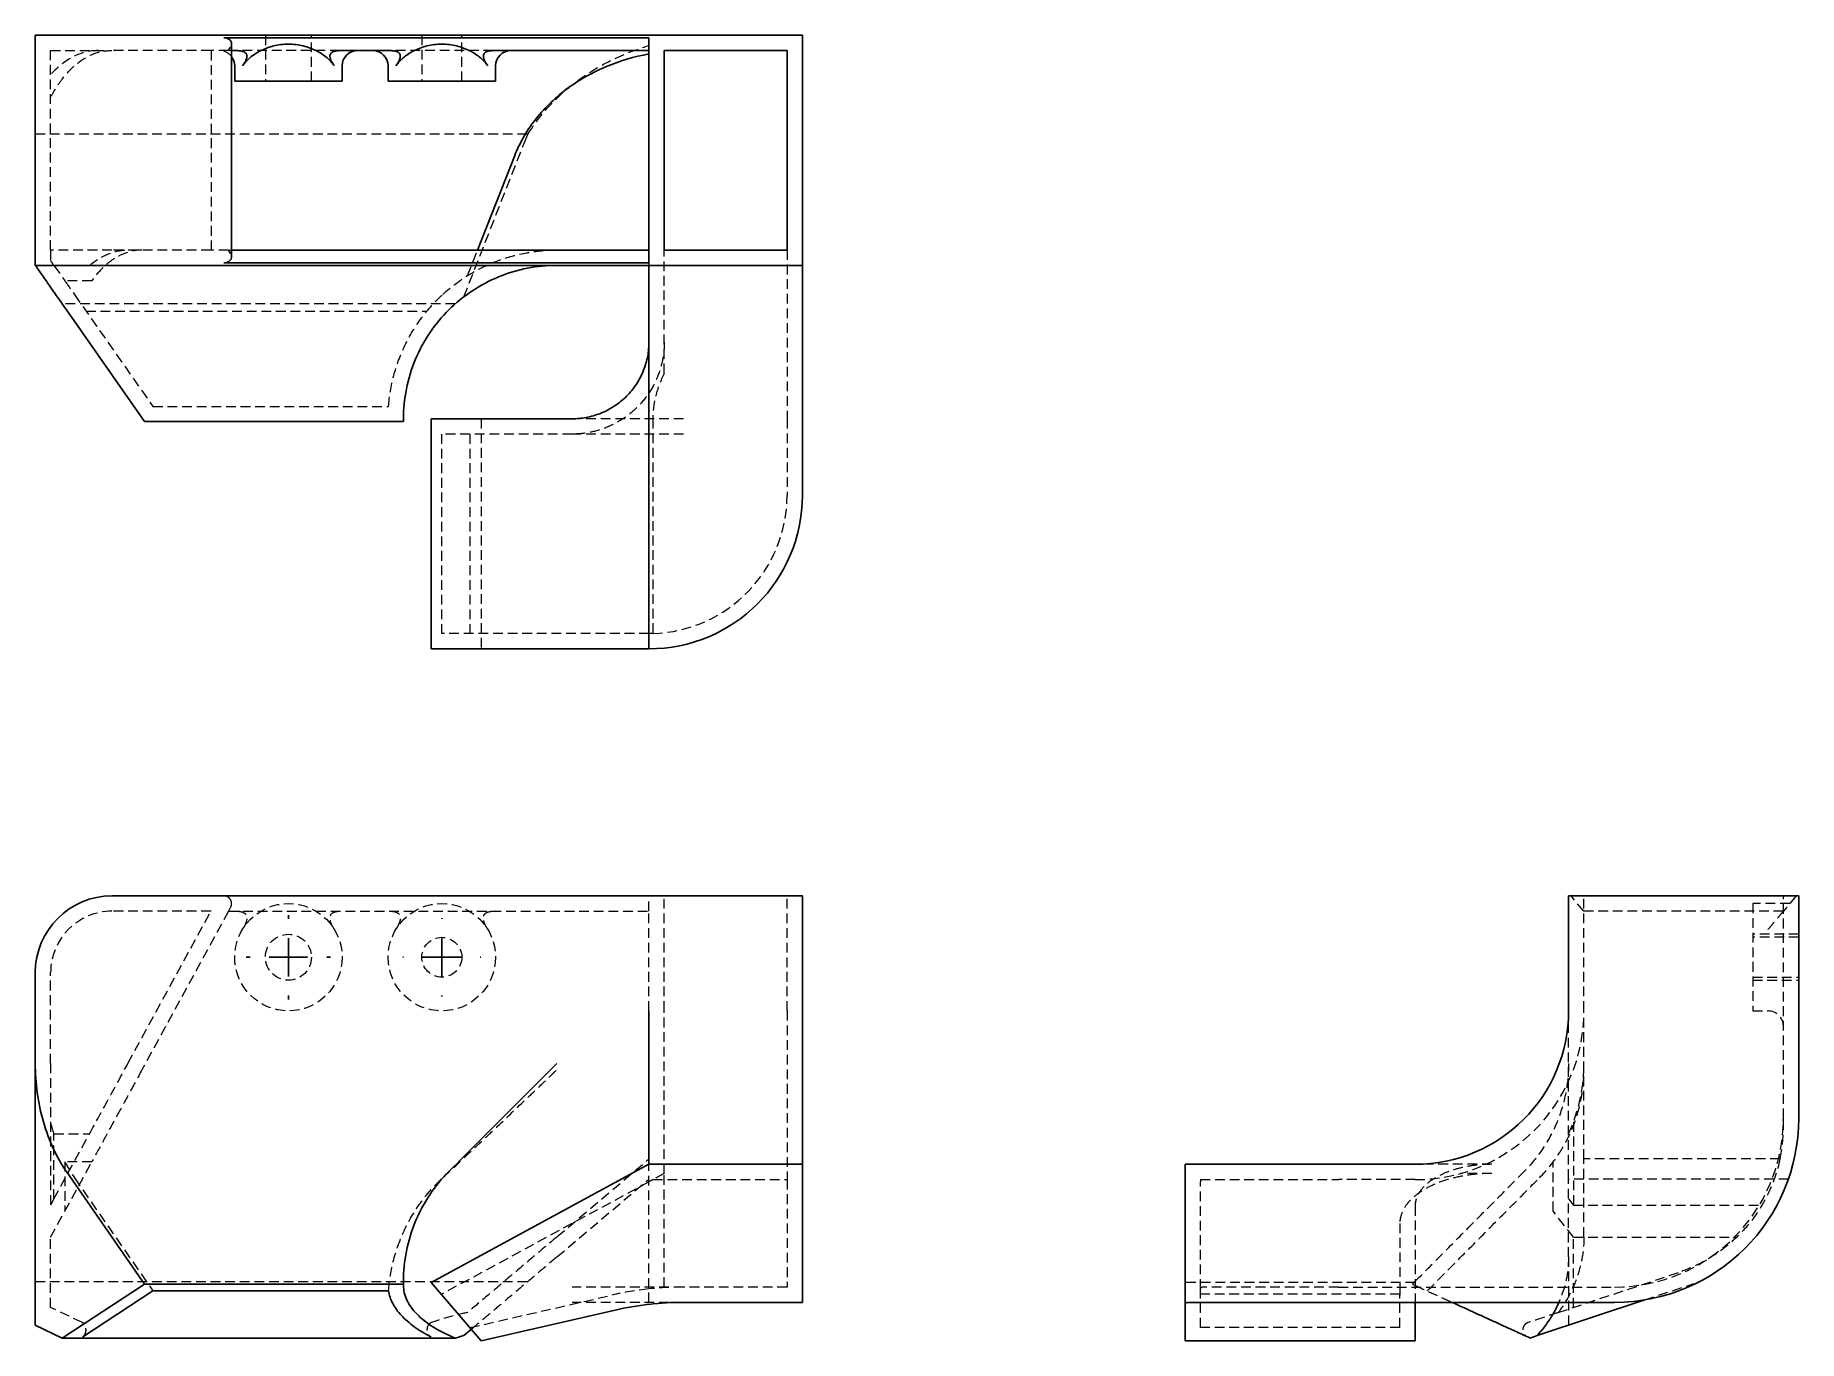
# Model space of a CAD drawing. Header units: millimetres. Extents: x 33 to 263, y 28 to 198.
import ezdxf

# ---------------------------------------------------------------- set-up
doc = ezdxf.new("R2010")
doc.units = ezdxf.units.MM
doc.linetypes.add('HIDDEN', pattern=[1.905, 1.27, -0.635])
doc.layers.add('10', color=7, linetype='Continuous')

# ---------------------------------------------------------------- blocks, each defined once
blk = doc.blocks.new('SW_CENTERMARKSYMBOL_0')
at = {"layer": '10', "color": 0}
for p, q in [((0, 5), (0, 5.1)), ((0, 0), (0, 2.5)), ((-5, 0), (-5.1, 0)), ((0, 0), (-2.5, 0)), ((0, 0), (0, -2.5)), ((0, 0), (2.5, 0)), ((5, 0), (5.1, 0)), ((0, -5), (0, -5.1))]:
    blk.add_line(p, q, dxfattribs=at)
blk = doc.blocks.new('SW_CENTERMARKSYMBOL_1')
at = {"layer": '10', "color": 0}
for p, q in [((0, 5), (0, 5.5)), ((0, 0), (0, 2.5)), ((-5, 0), (-5.5, 0)), ((0, 0), (-2.5, 0)), ((0, 0), (0, -2.5)), ((0, 0), (2.5, 0)), ((5, 0), (5.5, 0)), ((0, -5), (0, -5.5))]:
    blk.add_line(p, q, dxfattribs=at)

msp = doc.modelspace()

# ---------------------------------------------------------------- linework, layer by layer
at = {"color": 7, "linetype": 'Continuous', "lineweight": 25}
for p, q in [((33, 167.88), (33, 197.88)), ((33, 197.88), (43, 197.88)), ((133, 197.88), (43, 197.88)), ((133, 167.88), (133, 197.88)), ((57.59, 197.56), (113, 197.56)), ((58.59, 169.04), (58.59, 196.72)), ((59.29, 195.88), (58.59, 195.88)), ((79.29, 195.88), (72.71, 195.88)), ((113, 195.88), (92.71, 195.88)), ((113, 168.2), (113, 197.56)), ((131, 195.88), (115, 195.88)), ((115, 195.88), (115, 169.88)), ((131, 169.88), (131, 195.88)), ((59, 193.88), (59, 191.88)), ((73, 191.88), (73, 193.88)), ((79, 193.88), (79, 191.88)), ((93, 191.88), (93, 193.88)), ((59, 191.88), (73, 191.88)), ((79, 191.88), (93, 191.88)), ((90.66, 169.88), (95.5, 182.2)), ((43, 167.88), (33, 167.88)), ((133, 167.88), (43, 167.88)), ((113, 168.2), (57.59, 168.2)), ((58.59, 169.88), (113, 169.88)), ((113, 147.88), (113, 167.88)), ((115, 169.88), (131, 169.88)), ((133, 167.88), (133, 147.88)), ((37.06, 162.09), (47.26, 147.52)), ((47.26, 147.52), (81, 147.52)), ((81, 147.88), (81, 147.52)), ((84.63, 147.88), (84.63, 117.88)), ((103, 147.88), (84.63, 147.88)), ((113, 147.88), (113, 117.88)), ((133, 147.88), (133, 137.88)), ((113, 117.88), (84.63, 117.88)), ((133, 85.67), (43, 85.67)), ((133, 70.67), (133, 85.67)), ((232.88, 70.67), (232.88, 85.67)), ((232.88, 85.67), (262.88, 85.67)), ((262.88, 56.67), (262.88, 85.67)), ((33, 63.82), (33, 75.67)), ((113, 50.67), (113, 70.67)), ((133, 70.67), (133, 50.67)), ((33, 63.82), (33, 29.69)), ((113, 50.67), (84.63, 35.28)), ((113, 50.67), (133, 50.67)), ((133, 50.67), (133, 32.67)), ((182.88, 32.41), (182.88, 50.67)), ((182.88, 50.67), (202.88, 50.67)), ((212.88, 50.67), (202.88, 50.67)), ((37.06, 49.74), (47.26, 35.04)), ((36.52, 28.02), (47.26, 35.04)), ((47.26, 35.04), (81, 35.04)), ((81, 35.41), (81, 35.04)), ((81, 35.04), (81, 34.88)), ((84.63, 35.28), (91.12, 27.67)), ((39.21, 28.18), (48.34, 34.16)), ((48.34, 34.16), (79.06, 34.16)), ((133, 32.67), (117.51, 32.67)), ((182.88, 31.66), (182.88, 32.41)), ((202.88, 32.67), (183.4, 32.67)), ((202.88, 32.67), (238.88, 32.67)), ((212.88, 32.67), (212.88, 31.66)), ((228.78, 28.33), (242.81, 32.99)), ((91.12, 27.67), (108.6, 31.66)), ((182.88, 27.67), (182.88, 31.66)), ((212.88, 27.67), (212.88, 31.66)), ((36.52, 28.02), (33, 29.69)), ((87.75, 28.02), (36.52, 28.02)), ((89.85, 29.16), (88.87, 28.33)), ((212.88, 27.67), (182.88, 27.67))]:
    msp.add_line(p, q, dxfattribs=at)
at = {"color": 7, "linetype": 'HIDDEN', "lineweight": 18}
for p, q in [((63, 197.88), (63, 191.88)), ((69, 191.88), (69, 197.88)), ((83.4, 197.88), (83.4, 191.88)), ((88.6, 191.88), (88.6, 197.88)), ((35, 169.88), (35, 195.88)), ((35, 195.88), (43, 195.88)), ((55.91, 195.88), (43, 195.88)), ((55.91, 195.88), (55.91, 169.88)), ((58.19, 195.88), (55.91, 195.88)), ((58.19, 195.88), (58.47, 196.32)), ((58.59, 195.88), (58.19, 195.88)), ((72.71, 195.88), (59.29, 195.88)), ((92.71, 195.88), (79.29, 195.88)), ((33, 185.02), (97.24, 185.02)), ((88.87, 163.78), (96.89, 184.2)), ((43, 169.88), (35, 169.88)), ((35, 169.88), (35, 168.51)), ((35.47, 167.84), (36.84, 165.88)), ((55.91, 169.88), (43, 169.88)), ((58.19, 169.88), (55.91, 169.88)), ((58.47, 169.44), (58.19, 169.88)), ((58.19, 169.88), (58.59, 169.88)), ((89.35, 166.54), (90.66, 169.88)), ((113, 168.2), (113, 167.88)), ((115, 153.8), (115, 169.88)), ((131, 169.88), (131, 147.88)), ((40.37, 165.88), (36.84, 165.88)), ((38.1, 164.09), (48.34, 149.46)), ((87.75, 162.86), (36.52, 162.86)), ((39.61, 161.92), (84.06, 161.92)), ((48.34, 149.46), (79.06, 149.46)), ((91.12, 147.88), (91.12, 117.88)), ((117.51, 147.88), (103, 147.88)), ((113.51, 147.88), (113.51, 119.89)), ((131, 147.88), (131, 137.88)), ((103, 145.88), (85.96, 145.88)), ((85.96, 145.88), (85.96, 119.88)), ((89.66, 145.88), (89.66, 119.88)), ((117.51, 145.88), (103, 145.88)), ((113, 119.88), (85.96, 119.88)), ((113, 83.67), (113, 85.67)), ((115, 70.67), (115, 85.67)), ((131, 70.67), (131, 85.67)), ((234.88, 83.67), (233.2, 85.67)), ((234.88, 70.67), (234.88, 85.67)), ((260.88, 56.67), (260.88, 85.67)), ((262.56, 85.67), (260.88, 83.67)), ((55.91, 83.67), (43, 83.67)), ((45.08, 63.82), (55.91, 83.67)), ((58.19, 83.67), (46.91, 63)), ((58.47, 84.19), (58.19, 83.67)), ((58.19, 83.67), (113, 83.67)), ((113, 70.67), (113, 83.67)), ((260.88, 83.67), (234.88, 83.67)), ((256.88, 84.67), (256.88, 70.67)), ((261.72, 84.67), (256.88, 84.67)), ((262.88, 80.67), (256.88, 80.67)), ((262.88, 80.27), (256.88, 80.27)), ((35, 63.82), (35, 75.67)), ((256.88, 75.07), (262.88, 75.07)), ((256.88, 74.67), (262.88, 74.67)), ((115, 49.48), (115, 70.67)), ((131, 70.67), (131, 48.67)), ((232.88, 48.75), (232.88, 70.67)), ((234.88, 51.37), (234.88, 70.67)), ((256.88, 70.67), (258.88, 70.67)), ((35, 63.82), (35, 56.18)), ((35, 56.18), (35, 45.34)), ((233.51, 56.18), (233.51, 45.34)), ((260.88, 55.54), (260.88, 56.67)), ((35.44, 46.15), (35.44, 54.66)), ((35.44, 46.15), (40.08, 54.66)), ((35.44, 54.66), (40.08, 54.66)), ((36.84, 44.54), (40.37, 51)), ((40.37, 51), (36.84, 51)), ((36.84, 51), (36.84, 44.54)), ((101, 41.21), (113, 51.37)), ((113, 32.67), (113, 50.67)), ((222.88, 50.67), (212.88, 50.67)), ((230.88, 44.54), (230.88, 51)), ((260.44, 51.37), (234.88, 51.37)), ((234.88, 41.21), (234.88, 51.37)), ((38.1, 48.92), (48.34, 34.16)), ((113, 48.39), (85.96, 33.72)), ((101, 38.59), (113, 48.75)), ((113.51, 48.67), (131, 48.67)), ((115, 34.67), (115, 49.48)), ((131, 48.67), (131, 34.67)), ((184.88, 34.43), (184.88, 48.39)), ((184.89, 48.67), (202.88, 48.67)), ((212.88, 48.67), (202.88, 48.67)), ((222.88, 49.48), (218.8, 49.48)), ((261.54, 48.75), (232.88, 48.75)), ((232.88, 38.59), (232.88, 48.75)), ((35.44, 46.15), (35, 45.34)), ((232.88, 46.15), (233.51, 45.34)), ((35, 41.16), (36.84, 44.54)), ((212.88, 45.24), (212.88, 32.67)), ((233.51, 41.16), (230.88, 44.54)), ((233.51, 45.34), (257.74, 45.34)), ((210.88, 42.97), (210.88, 34.67)), ((35, 32.01), (35, 41.16)), ((233.51, 41.16), (254.79, 41.16)), ((233.51, 32.01), (233.51, 41.16)), ((232.88, 38.59), (232.88, 29.69)), ((33, 35.41), (97.24, 35.41)), ((117.51, 34.67), (103, 34.67)), ((131, 34.67), (117.51, 34.67)), ((212.88, 35.28), (182.88, 35.28)), ((202.88, 34.67), (185.46, 34.67)), ((202.88, 34.67), (238.88, 34.67)), ((210.88, 34.67), (210.88, 33.61)), ((212.88, 35.41), (212.52, 35.04)), ((212.52, 35.04), (212.88, 34.88)), ((231.54, 31.35), (247.2, 36.56)), ((242.81, 32.99), (249.2, 35.12)), ((89.66, 29.38), (108.15, 33.61)), ((117.51, 32.67), (103, 32.67)), ((184.88, 33.61), (184.88, 34.43)), ((210.88, 33.72), (184.88, 33.72)), ((184.88, 29.38), (184.88, 33.61)), ((210.88, 29.38), (210.88, 33.61)), ((39.14, 30.04), (35, 32.01)), ((210.88, 29.38), (184.88, 29.38))]:
    msp.add_line(p, q, dxfattribs=at)
for centre, radius in [((66, 77.67), 7), ((86, 77.67), 7), ((66, 77.67), 3), ((86, 77.67), 2.6)]:
    msp.add_circle(centre, radius, dxfattribs=at)
for centre, radius, start, end in [((57, 193.88), 2, 37.1728, 90), ((113, 137.88), 18, 271.6162, 0), ((43, 75.67), 8, 90, 180), ((212.88, 70.67), 22, 270, 0), ((258.88, 68.67), 2, 0, 90), ((238.88, 56.67), 22, 270, 0), ((240.88, 55.54), 20, 347.9653, 0), ((117.51, -7.33), 42, 96.171, 102.8795)]:
    msp.add_arc(centre, radius, start, end, dxfattribs=at)
at = {"color": 7, "linetype": 'Continuous', "lineweight": 25}
for centre, radius, start, end in [((75, 193.88), 2, 90, 180), ((77, 193.88), 2, 0, 90), ((95, 193.88), 2, 90, 180), ((57, 193.88), 2, 0, 37.1728), ((113, 137.88), 20, 270, 0), ((43, 75.67), 10, 90, 180), ((212.88, 70.67), 20, 270, 0), ((238.88, 56.67), 24, 270, 0), ((117.51, -7.33), 40, 96.4808, 102.8795)]:
    msp.add_arc(centre, radius, start, end, dxfattribs=at)
at = {"color": 7, "linetype": 'HIDDEN', "lineweight": 18}
for points, knots in [([(41.18, 195.88), (40.11, 195.88), (39.02, 195.62), (36.92, 194.55), (35.92, 193.75), (35, 192.74)], [0, 0, 0, 0, 0.5, 0.5, 1, 1, 1, 1]), ([(35, 189.79), (35.49, 190.72), (36.05, 191.59), (37.25, 193.11), (37.9, 193.77), (39.26, 194.82), (39.97, 195.23), (41.41, 195.75), (42.13, 195.88), (42.84, 195.88)], [0, 0, 0, 0, 0.25, 0.25, 0.5, 0.5, 0.75, 0.75, 1, 1, 1, 1]), ([(97.24, 185.02), (98.05, 186.32), (99.01, 187.58), (101.22, 189.95), (102.47, 191.05), (105.19, 193.04), (106.66, 193.93), (109.75, 195.43), (111.36, 196.05), (113, 196.54)], [0, 0, 0, 0, 0.25, 0.25, 0.5, 0.5, 0.75, 0.75, 1, 1, 1, 1]), ([(40.08, 167.88), (40.86, 168.53), (41.68, 169.04), (43.37, 169.71), (44.23, 169.88), (45.08, 169.88)], [0, 0, 0, 0, 0.5, 0.5, 1, 1, 1, 1]), ([(46.91, 169.88), (46.34, 169.88), (45.76, 169.8), (44.6, 169.46), (44.02, 169.2), (42.9, 168.51), (42.36, 168.09), (41.32, 167.09), (40.83, 166.51), (40.37, 165.88)], [0, 0, 0, 0, 0.25, 0.25, 0.5, 0.5, 0.75, 0.75, 1, 1, 1, 1]), ([(86.12, 164.09), (87.23, 165.1), (88.38, 165.96), (90.17, 167.04), (90.78, 167.38), (92.01, 167.97), (92.64, 168.24), (94.54, 168.96), (95.81, 169.3), (97.75, 169.65), (98.39, 169.74), (99.37, 169.82), (99.69, 169.85), (100.18, 169.87), (100.35, 169.87), (100.67, 169.88), (100.84, 169.88), (101, 169.88)], [0, 0, 0, 0, 0.25, 0.25, 0.375, 0.375, 0.5, 0.5, 0.75, 0.75, 0.875, 0.875, 0.9375, 0.9375, 0.96875, 0.96875, 1, 1, 1, 1]), ([(79.06, 149.46), (79.15, 150.81), (79.38, 152.17), (80.09, 154.86), (80.58, 156.18), (81.8, 158.71), (82.53, 159.92), (84.19, 162.15), (85.12, 163.17), (86.12, 164.09)], [0, 0, 0, 0, 0.25, 0.25, 0.5, 0.5, 0.75, 0.75, 1, 1, 1, 1]), ([(115, 157.88), (115, 157.18), (114.94, 156.44), (114.66, 154.96), (114.45, 154.2), (113.87, 152.73), (113.49, 152), (112.6, 150.63), (112.07, 149.98), (110.9, 148.81), (110.25, 148.29), (108.88, 147.39), (108.16, 147.02), (106.68, 146.43), (105.93, 146.22), (104.44, 145.95), (103.71, 145.88), (103, 145.88)], [0, 0, 0, 0, 0.125, 0.125, 0.25, 0.25, 0.375, 0.375, 0.5, 0.5, 0.625, 0.625, 0.75, 0.75, 0.875, 0.875, 1, 1, 1, 1]), ([(115, 153.8), (114.51, 152.84), (114.13, 151.86), (113.63, 149.88), (113.51, 148.88), (113.51, 147.88)], [0, 0, 0, 0, 0.5, 0.5, 1, 1, 1, 1]), ([(58.59, 84.67), (58.59, 84.79), (58.57, 84.91), (58.47, 85.16), (58.4, 85.28), (58.2, 85.47), (58.08, 85.55), (57.84, 85.65), (57.71, 85.67), (57.59, 85.67)], [0, 0, 0, 0, 0.25, 0.25, 0.5, 0.5, 0.75, 0.75, 1, 1, 1, 1]), ([(59.29, 83.67), (59.46, 83.67), (59.63, 83.66), (59.96, 83.59), (60.11, 83.53), (60.37, 83.37), (60.47, 83.26), (60.55, 83.07), (60.57, 83.01), (60.59, 82.88), (60.59, 82.82), (60.58, 82.62), (60.56, 82.49), (60.48, 82.25), (60.44, 82.12), (60.28, 81.76), (60.15, 81.52), (60.01, 81.29)], [0, 0, 0, 0, 0.125, 0.125, 0.25, 0.25, 0.375, 0.375, 0.4375, 0.4375, 0.5, 0.5, 0.625, 0.625, 0.75, 0.75, 1, 1, 1, 1]), ([(71.99, 81.29), (71.85, 81.52), (71.72, 81.76), (71.56, 82.12), (71.52, 82.24), (71.44, 82.49), (71.42, 82.62), (71.4, 82.88), (71.42, 83.01), (71.53, 83.25), (71.63, 83.36), (71.89, 83.53), (72.05, 83.59), (72.37, 83.66), (72.54, 83.67), (72.71, 83.67)], [0, 0, 0, 0, 0.25, 0.25, 0.375, 0.375, 0.5, 0.5, 0.625, 0.625, 0.75, 0.75, 0.875, 0.875, 1, 1, 1, 1]), ([(79.29, 83.67), (79.46, 83.67), (79.63, 83.66), (79.96, 83.59), (80.11, 83.53), (80.37, 83.37), (80.47, 83.26), (80.55, 83.07), (80.57, 83.01), (80.59, 82.88), (80.59, 82.82), (80.58, 82.62), (80.56, 82.49), (80.48, 82.25), (80.44, 82.12), (80.28, 81.76), (80.15, 81.52), (80.01, 81.29)], [0, 0, 0, 0, 0.125, 0.125, 0.25, 0.25, 0.375, 0.375, 0.4375, 0.4375, 0.5, 0.5, 0.625, 0.625, 0.75, 0.75, 1, 1, 1, 1]), ([(91.99, 81.29), (91.85, 81.52), (91.72, 81.76), (91.56, 82.12), (91.52, 82.24), (91.44, 82.49), (91.42, 82.62), (91.4, 82.88), (91.42, 83.01), (91.53, 83.25), (91.63, 83.36), (91.89, 83.53), (92.05, 83.59), (92.37, 83.66), (92.54, 83.67), (92.71, 83.67)], [0, 0, 0, 0, 0.25, 0.25, 0.375, 0.375, 0.5, 0.5, 0.625, 0.625, 0.75, 0.75, 0.875, 0.875, 1, 1, 1, 1]), ([(258.88, 81.29), (259.08, 81.52), (259.28, 81.76), (259.58, 82.12), (259.68, 82.24), (259.9, 82.49), (260, 82.62), (260.22, 82.88), (260.33, 83.01), (260.53, 83.25), (260.63, 83.36), (260.77, 83.53), (260.81, 83.59), (260.87, 83.66), (260.88, 83.67), (260.88, 83.67)], [0, 0, 0, 0, 0.25, 0.25, 0.375, 0.375, 0.5, 0.5, 0.625, 0.625, 0.75, 0.75, 0.875, 0.875, 1, 1, 1, 1]), ([(40.08, 54.66), (40.86, 56.08), (41.68, 57.59), (43.37, 60.68), (44.23, 62.26), (45.08, 63.82)], [0, 0, 0, 0, 0.5, 0.5, 1, 1, 1, 1]), ([(46.91, 63), (46.34, 61.94), (45.76, 60.88), (44.6, 58.75), (44.02, 57.7), (42.9, 55.65), (42.36, 54.65), (41.32, 52.75), (40.83, 51.84), (40.37, 51)], [0, 0, 0, 0, 0.25, 0.25, 0.5, 0.5, 0.75, 0.75, 1, 1, 1, 1]), ([(86.12, 48.92), (87.23, 49.94), (88.38, 51.02), (90.17, 52.71), (90.78, 53.28), (92.01, 54.45), (92.64, 55.04), (94.54, 56.84), (95.81, 58.06), (97.75, 59.9), (98.39, 60.51), (99.37, 61.44), (99.69, 61.75), (100.18, 62.22), (100.35, 62.38), (100.67, 62.69), (100.84, 62.84), (101, 63)], [0, 0, 0, 0, 0.25, 0.25, 0.375, 0.375, 0.5, 0.5, 0.75, 0.75, 0.875, 0.875, 0.9375, 0.9375, 0.96875, 0.96875, 1, 1, 1, 1]), ([(232.88, 63.82), (232.88, 62.55), (232.76, 61.26), (232.26, 58.7), (231.88, 57.43), (230.88, 54.99), (230.25, 53.82), (228.8, 51.65), (227.98, 50.64), (227.09, 49.74)], [0, 0, 0, 0, 0.25, 0.25, 0.5, 0.5, 0.75, 0.75, 1, 1, 1, 1]), ([(229.09, 48.92), (230.1, 49.94), (230.96, 51.02), (232.04, 52.71), (232.38, 53.28), (232.97, 54.45), (233.24, 55.04), (233.96, 56.84), (234.3, 58.06), (234.65, 59.9), (234.74, 60.51), (234.82, 61.44), (234.85, 61.75), (234.87, 62.22), (234.87, 62.38), (234.88, 62.69), (234.88, 62.84), (234.88, 63)], [0, 0, 0, 0, 0.25, 0.25, 0.375, 0.375, 0.5, 0.5, 0.75, 0.75, 0.875, 0.875, 0.9375, 0.9375, 0.96875, 0.96875, 1, 1, 1, 1]), ([(232.88, 54.66), (233.53, 56.08), (234.04, 57.59), (234.71, 60.68), (234.88, 62.26), (234.88, 63.82)], [0, 0, 0, 0, 0.5, 0.5, 1, 1, 1, 1]), ([(222.88, 50.67), (222.29, 50.67), (221.68, 50.64), (220.44, 50.52), (219.82, 50.42), (218.59, 50.16), (217.98, 49.99), (216.84, 49.58), (216.3, 49.34), (215.32, 48.82), (214.89, 48.52), (214.14, 47.9), (213.83, 47.57), (213.34, 46.91), (213.16, 46.57), (212.93, 45.89), (212.88, 45.56), (212.88, 45.24)], [0, 0, 0, 0, 0.125, 0.125, 0.25, 0.25, 0.375, 0.375, 0.5, 0.5, 0.625, 0.625, 0.75, 0.75, 0.875, 0.875, 1, 1, 1, 1]), ([(260.44, 51.37), (260.1, 49.75), (259.54, 48.12), (257.97, 45), (256.97, 43.52), (255.2, 41.54), (254.56, 40.92), (253.22, 39.77), (252.52, 39.24), (251.06, 38.29), (250.3, 37.87), (248.76, 37.13), (247.98, 36.82), (247.2, 36.56)], [0, 0, 0, 0, 0.25, 0.25, 0.5, 0.5, 0.625, 0.625, 0.75, 0.75, 0.875, 0.875, 1, 1, 1, 1]), ([(79.06, 34.16), (79.15, 35.52), (79.38, 36.9), (80.09, 39.61), (80.58, 40.94), (81.8, 43.5), (82.53, 44.71), (84.19, 46.96), (85.12, 48), (86.12, 48.92)], [0, 0, 0, 0, 0.25, 0.25, 0.5, 0.5, 0.75, 0.75, 1, 1, 1, 1]), ([(115, 49.48), (114.51, 49.21), (114.13, 49.01), (113.63, 48.74), (113.51, 48.67), (113.51, 48.67)], [0, 0, 0, 0, 0.5, 0.5, 1, 1, 1, 1]), ([(222.88, 49.48), (222.18, 49.48), (221.44, 49.45), (219.96, 49.3), (219.2, 49.18), (217.73, 48.86), (217, 48.66), (215.63, 48.17), (214.98, 47.89), (213.81, 47.25), (213.29, 46.9), (212.39, 46.16), (212.02, 45.77), (211.43, 44.96), (211.22, 44.56), (210.95, 43.75), (210.88, 43.35), (210.88, 42.97)], [0, 0, 0, 0, 0.125, 0.125, 0.25, 0.25, 0.375, 0.375, 0.5, 0.5, 0.625, 0.625, 0.75, 0.75, 0.875, 0.875, 1, 1, 1, 1]), ([(212.88, 35.41), (214.16, 36.7), (215.47, 38.02), (218.06, 40.64), (219.35, 41.93), (221.81, 44.42), (222.99, 45.61), (225.18, 47.81), (226.18, 48.83), (227.09, 49.74)], [0, 0, 0, 0, 0.25, 0.25, 0.5, 0.5, 0.75, 0.75, 1, 1, 1, 1]), ([(214.46, 34.16), (215.81, 35.52), (217.17, 36.9), (219.86, 39.61), (221.18, 40.94), (223.71, 43.5), (224.92, 44.71), (227.15, 46.96), (228.17, 48), (229.09, 48.92)], [0, 0, 0, 0, 0.25, 0.25, 0.5, 0.5, 0.75, 0.75, 1, 1, 1, 1]), ([(101, 41.21), (99.99, 40.36), (98.97, 39.49), (96.94, 37.78), (95.93, 36.92), (93.95, 35.25), (92.98, 34.42), (91.11, 32.84), (90.2, 32.08), (89.35, 31.35)], [0, 0, 0, 0, 0.25, 0.25, 0.5, 0.5, 0.75, 0.75, 1, 1, 1, 1]), ([(234.88, 41.21), (234.88, 40.36), (234.81, 39.49), (234.53, 37.78), (234.31, 36.92), (233.75, 35.25), (233.39, 34.42), (232.56, 32.84), (232.08, 32.08), (231.54, 31.35)], [0, 0, 0, 0, 0.25, 0.25, 0.5, 0.5, 0.75, 0.75, 1, 1, 1, 1]), ([(101, 38.59), (100.2, 37.91), (98.59, 36.55), (96.19, 34.52), (94.02, 32.69), (92.1, 31.06), (90.76, 29.93), (90.04, 29.32), (89.85, 29.16)], [0, 0, 0, 0, 0.208358, 0.418048, 0.626251, 0.787041, 0.944033, 1, 1, 1, 1]), ([(232.88, 38.59), (232.85, 37.91), (232.79, 36.55), (232.37, 34.56), (231.86, 33.29), (231.61, 32.67)], [0, 0, 0, 0, 0.339777, 0.681728, 1, 1, 1, 1]), ([(212.88, 34.88), (213.66, 34.52), (215.22, 33.81), (216.83, 33.07), (217.65, 32.7), (217.7, 32.67)], [0, 0, 0, 0, 0.478184, 0.96396, 1, 1, 1, 1]), ([(39.21, 28.18), (39.26, 28.22), (39.31, 28.26), (39.41, 28.37), (39.45, 28.44), (39.54, 28.61), (39.57, 28.71), (39.61, 28.92), (39.62, 29.03), (39.61, 29.26), (39.59, 29.37), (39.54, 29.58), (39.49, 29.67), (39.4, 29.82), (39.35, 29.88), (39.24, 29.98), (39.19, 30.02), (39.14, 30.04)], [0, 0, 0, 0, 0.125, 0.125, 0.25, 0.25, 0.375, 0.375, 0.5, 0.5, 0.625, 0.625, 0.75, 0.75, 0.875, 0.875, 1, 1, 1, 1]), ([(84.65, 30.04), (84.58, 30.01), (84.51, 29.98), (84.38, 29.88), (84.31, 29.82), (84.21, 29.67), (84.16, 29.58), (84.09, 29.38), (84.07, 29.28), (84.05, 29.05), (84.06, 28.94), (84.11, 28.73), (84.15, 28.63), (84.29, 28.37), (84.42, 28.26), (84.56, 28.18)], [0, 0, 0, 0, 0.125, 0.125, 0.25, 0.25, 0.375, 0.375, 0.5, 0.5, 0.625, 0.625, 0.75, 0.75, 1, 1, 1, 1]), ([(89.35, 31.35), (88.48, 31.17), (87.65, 30.97), (86.07, 30.53), (85.33, 30.29), (84.65, 30.04)], [0, 0, 0, 0, 0.5, 0.5, 1, 1, 1, 1]), ([(227.6, 30.04), (227.52, 30.01), (227.44, 29.98), (227.29, 29.88), (227.22, 29.82), (227.09, 29.67), (227.04, 29.58), (226.96, 29.38), (226.93, 29.28), (226.91, 29.05), (226.92, 28.94), (226.98, 28.73), (227.03, 28.63), (227.19, 28.37), (227.34, 28.26), (227.5, 28.18)], [0, 0, 0, 0, 0.125, 0.125, 0.25, 0.25, 0.375, 0.375, 0.5, 0.5, 0.625, 0.625, 0.75, 0.75, 1, 1, 1, 1]), ([(231.54, 31.35), (231, 31.17), (230.4, 30.97), (229.08, 30.53), (228.36, 30.29), (227.6, 30.04)], [0, 0, 0, 0, 0.5, 0.5, 1, 1, 1, 1])]:
    msp.add_open_spline(points, degree=3, knots=knots, dxfattribs=at)
at = {"color": 7, "linetype": 'Continuous', "lineweight": 25}
for points, knots in [([(57.59, 197.56), (57.71, 197.56), (57.84, 197.54), (58.08, 197.46), (58.2, 197.4), (58.4, 197.23), (58.47, 197.13), (58.57, 196.93), (58.59, 196.82), (58.59, 196.72)], [0, 0, 0, 0, 0.25, 0.25, 0.5, 0.5, 0.75, 0.75, 1, 1, 1, 1]), ([(59.29, 195.88), (59.46, 195.88), (59.63, 195.87), (59.96, 195.81), (60.11, 195.77), (60.37, 195.63), (60.47, 195.54), (60.55, 195.38), (60.57, 195.33), (60.59, 195.22), (60.59, 195.17), (60.58, 195), (60.56, 194.9), (60.48, 194.69), (60.44, 194.58), (60.28, 194.28), (60.15, 194.08), (60.01, 193.88)], [0, 0, 0, 0, 0.125, 0.125, 0.25, 0.25, 0.375, 0.375, 0.4375, 0.4375, 0.5, 0.5, 0.625, 0.625, 0.75, 0.75, 1, 1, 1, 1]), ([(71.99, 193.88), (71.74, 194.24), (71.42, 194.6), (70.64, 195.27), (70.18, 195.59), (69.14, 196.12), (68.56, 196.34), (67.32, 196.64), (66.66, 196.72), (65.34, 196.72), (64.68, 196.64), (63.44, 196.34), (62.86, 196.12), (61.82, 195.59), (61.36, 195.27), (60.58, 194.6), (60.26, 194.24), (60.01, 193.88)], [0, 0, 0, 0, 0.125, 0.125, 0.25, 0.25, 0.375, 0.375, 0.5, 0.5, 0.625, 0.625, 0.75, 0.75, 0.875, 0.875, 1, 1, 1, 1]), ([(71.99, 193.88), (71.85, 194.08), (71.72, 194.28), (71.56, 194.58), (71.52, 194.68), (71.44, 194.9), (71.42, 195), (71.4, 195.22), (71.42, 195.33), (71.53, 195.53), (71.63, 195.63), (71.89, 195.77), (72.05, 195.81), (72.37, 195.87), (72.54, 195.88), (72.71, 195.88)], [0, 0, 0, 0, 0.25, 0.25, 0.375, 0.375, 0.5, 0.5, 0.625, 0.625, 0.75, 0.75, 0.875, 0.875, 1, 1, 1, 1]), ([(79.29, 195.88), (79.46, 195.88), (79.63, 195.87), (79.96, 195.81), (80.11, 195.77), (80.37, 195.63), (80.47, 195.54), (80.55, 195.38), (80.57, 195.33), (80.59, 195.22), (80.59, 195.17), (80.58, 195), (80.56, 194.9), (80.48, 194.69), (80.44, 194.58), (80.28, 194.28), (80.15, 194.08), (80.01, 193.88)], [0, 0, 0, 0, 0.125, 0.125, 0.25, 0.25, 0.375, 0.375, 0.4375, 0.4375, 0.5, 0.5, 0.625, 0.625, 0.75, 0.75, 1, 1, 1, 1]), ([(91.99, 193.88), (91.74, 194.24), (91.42, 194.6), (90.64, 195.27), (90.18, 195.59), (89.14, 196.12), (88.56, 196.34), (87.32, 196.64), (86.66, 196.72), (85.34, 196.72), (84.68, 196.64), (83.44, 196.34), (82.86, 196.12), (81.82, 195.59), (81.36, 195.27), (80.58, 194.6), (80.26, 194.24), (80.01, 193.88)], [0, 0, 0, 0, 0.125, 0.125, 0.25, 0.25, 0.375, 0.375, 0.5, 0.5, 0.625, 0.625, 0.75, 0.75, 0.875, 0.875, 1, 1, 1, 1]), ([(91.99, 193.88), (91.85, 194.08), (91.72, 194.28), (91.56, 194.58), (91.52, 194.68), (91.44, 194.9), (91.42, 195), (91.4, 195.22), (91.42, 195.33), (91.53, 195.53), (91.63, 195.63), (91.89, 195.77), (92.05, 195.81), (92.37, 195.87), (92.54, 195.88), (92.71, 195.88)], [0, 0, 0, 0, 0.25, 0.25, 0.375, 0.375, 0.5, 0.5, 0.625, 0.625, 0.75, 0.75, 0.875, 0.875, 1, 1, 1, 1]), ([(113, 195.44), (111.09, 195.1), (109.16, 194.54), (105.48, 192.97), (103.73, 191.97), (101.39, 190.2), (100.65, 189.56), (99.3, 188.22), (98.67, 187.52), (97.55, 186.06), (97.05, 185.3), (96.18, 183.76), (95.81, 182.98), (95.5, 182.2)], [0, 0, 0, 0, 0.25, 0.25, 0.5, 0.5, 0.625, 0.625, 0.75, 0.75, 0.875, 0.875, 1, 1, 1, 1]), ([(37.06, 162.09), (36.43, 162.98), (35.86, 163.8), (34.84, 165.25), (34.41, 165.88), (33.7, 166.88), (33.44, 167.26), (33.09, 167.76), (33, 167.88), (33, 167.88)], [0, 0, 0, 0, 0.25, 0.25, 0.5, 0.5, 0.75, 0.75, 1, 1, 1, 1]), ([(58.59, 169.04), (58.59, 168.94), (58.57, 168.84), (58.47, 168.63), (58.4, 168.53), (58.2, 168.37), (58.08, 168.3), (57.84, 168.22), (57.71, 168.2), (57.59, 168.2)], [0, 0, 0, 0, 0.25, 0.25, 0.5, 0.5, 0.75, 0.75, 1, 1, 1, 1]), ([(101, 167.88), (99.73, 167.88), (98.44, 167.76), (95.88, 167.26), (94.61, 166.88), (92.17, 165.88), (91, 165.25), (88.83, 163.8), (87.82, 162.98), (86.92, 162.09)], [0, 0, 0, 0, 0.25, 0.25, 0.5, 0.5, 0.75, 0.75, 1, 1, 1, 1]), ([(81, 147.88), (81, 149.16), (81.12, 150.47), (81.64, 153.06), (82.03, 154.35), (83.05, 156.81), (83.69, 157.99), (85.17, 160.18), (86.01, 161.18), (86.92, 162.09)], [0, 0, 0, 0, 0.25, 0.25, 0.5, 0.5, 0.75, 0.75, 1, 1, 1, 1]), ([(113, 157.88), (113, 157.29), (112.95, 156.68), (112.72, 155.44), (112.54, 154.82), (112.05, 153.59), (111.74, 152.98), (111, 151.84), (110.56, 151.3), (109.58, 150.32), (109.04, 149.89), (107.9, 149.14), (107.3, 148.83), (106.07, 148.34), (105.44, 148.16), (104.2, 147.93), (103.59, 147.88), (103, 147.88)], [0, 0, 0, 0, 0.125, 0.125, 0.25, 0.25, 0.375, 0.375, 0.5, 0.5, 0.625, 0.625, 0.75, 0.75, 0.875, 0.875, 1, 1, 1, 1]), ([(37.06, 49.74), (36.43, 50.64), (35.86, 51.65), (34.84, 53.82), (34.41, 54.99), (33.7, 57.43), (33.44, 58.7), (33.09, 61.26), (33, 62.55), (33, 63.82)], [0, 0, 0, 0, 0.25, 0.25, 0.5, 0.5, 0.75, 0.75, 1, 1, 1, 1]), ([(101, 63.82), (99.73, 62.55), (98.44, 61.26), (95.88, 58.7), (94.61, 57.43), (92.17, 54.99), (91, 53.82), (88.83, 51.65), (87.82, 50.64), (86.92, 49.74)], [0, 0, 0, 0, 0.25, 0.25, 0.5, 0.5, 0.75, 0.75, 1, 1, 1, 1]), ([(81, 35.41), (81, 36.7), (81.12, 38.02), (81.64, 40.64), (82.03, 41.93), (83.05, 44.42), (83.69, 45.61), (85.17, 47.81), (86.01, 48.83), (86.92, 49.74)], [0, 0, 0, 0, 0.25, 0.25, 0.5, 0.5, 0.75, 0.75, 1, 1, 1, 1]), ([(81, 34.88), (81, 34.25), (81.14, 33.61), (81.73, 32.34), (82.18, 31.71), (83.35, 30.52), (84.08, 29.95), (85.77, 28.91), (86.72, 28.43), (87.75, 28.02)], [0, 0, 0, 0, 0.25, 0.25, 0.5, 0.5, 0.75, 0.75, 1, 1, 1, 1]), ([(79.06, 34.16), (79.14, 33.62), (79.32, 33.07), (79.88, 32), (80.26, 31.47), (81.2, 30.45), (81.77, 29.96), (83.05, 29.02), (83.78, 28.59), (84.56, 28.18)], [0, 0, 0, 0, 0.25, 0.25, 0.5, 0.5, 0.75, 0.75, 1, 1, 1, 1]), ([(217.7, 32.67), (218.41, 32.34), (219.89, 31.67), (222.07, 30.67), (224.19, 29.7), (226.16, 28.8), (227.3, 28.28), (227.86, 28.02)], [0, 0, 0, 0, 0.187318, 0.388978, 0.597654, 0.80185, 1, 1, 1, 1]), ([(231.61, 32.67), (231.59, 32.63), (231.39, 32.08), (230.81, 31.06), (229.91, 29.64), (229.15, 28.76), (228.78, 28.33)], [0, 0, 0, 0, 0.026984, 0.35989, 0.684934, 1, 1, 1, 1])]:
    msp.add_open_spline(points, degree=3, knots=knots, dxfattribs=at)
at = {"color": 7, "linetype": 'HIDDEN', "lineweight": 18}
for points in [[(58.59, 196.72), (58.59, 196.58), (58.55, 196.44), (58.47, 196.32)], [(96.89, 184.2), (97, 184.47), (97.12, 184.75), (97.24, 185.02)], [(35.44, 167.88), (35.28, 168.11), (35.13, 168.32), (35, 168.51)], [(58.47, 169.44), (58.55, 169.32), (58.59, 169.18), (58.59, 169.04)], [(36.84, 165.88), (37.23, 165.33), (37.65, 164.73), (38.1, 164.09)], [(113.51, 119.89), (113.34, 119.88), (113.17, 119.88), (113, 119.88)], [(58.47, 84.19), (58.55, 84.34), (58.59, 84.5), (58.59, 84.67)], [(35.44, 54.66), (35.28, 55.16), (35.13, 55.67), (35, 56.18)], [(36.84, 51), (37.23, 50.27), (37.65, 49.57), (38.1, 48.92)], [(113.51, 48.67), (113.34, 48.58), (113.17, 48.49), (113, 48.39)], [(184.89, 48.67), (184.88, 48.58), (184.88, 48.49), (184.88, 48.39)], [(117.51, 34.67), (116.03, 34.67), (114.52, 34.59), (113, 34.43)], [(185.46, 34.67), (185.07, 34.67), (184.88, 34.59), (184.88, 34.43)]]:
    msp.add_open_spline(points, degree=3, dxfattribs=at)
at = {"color": 7, "linetype": 'Continuous', "lineweight": 25}
for points in [[(117.51, 32.67), (116.02, 32.67), (114.52, 32.59), (113, 32.41)], [(183.4, 32.67), (183.05, 32.67), (182.88, 32.59), (182.88, 32.41)], [(88.87, 28.33), (88.48, 28.23), (88.11, 28.13), (87.75, 28.02)], [(228.78, 28.33), (228.49, 28.23), (228.18, 28.13), (227.86, 28.02)]]:
    msp.add_open_spline(points, degree=3, dxfattribs=at)

# ---------------------------------------------------------------- block references
at = {"layer": '10'}
for name, p in [('SW_CENTERMARKSYMBOL_1', (66, 77.67)), ('SW_CENTERMARKSYMBOL_0', (86, 77.67))]:
    msp.add_blockref(name, p, dxfattribs=at)

doc.saveas('drawing.dxf')
